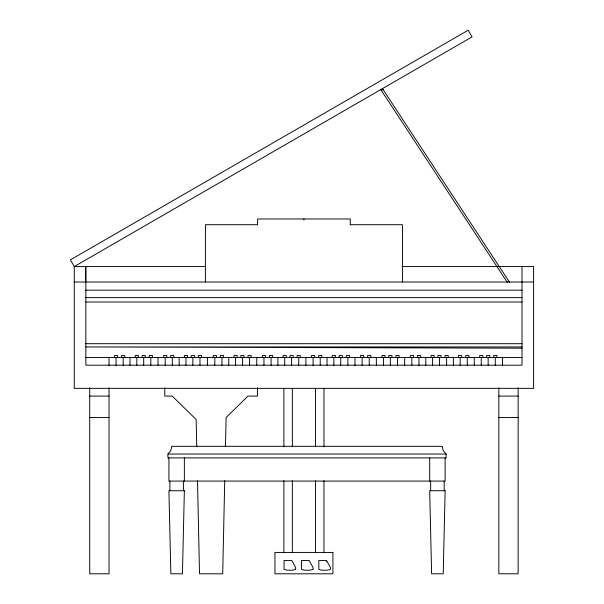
<?xml version="1.0" encoding="UTF-8"?>
<svg xmlns="http://www.w3.org/2000/svg" width="604" height="604" viewBox="0 0 604 604"><rect width="100%" height="100%" fill="white"/><g stroke="black" fill="none" stroke-linecap="round" stroke-linejoin="round"><path stroke-width="0.91" d="M224.726 480.603L222.702 573.8L199.524 573.8L197.493 480.663M225.466 446.711L226.1 417.53L248.01 396.088L257.47 396.088L257.47 387.745M167.95 454.034L170.826 450.644L171.808 446.311L442.241 446.311L443.23 450.644L446.107 454.034L446.107 457.9L167.95 457.9L167.95 454.034L446.107 454.034M381.403 90.525L383.012 89.468M257.568 224.703L205.42 224.703L205.42 282.015M350.29 224.703L402.445 224.703L402.445 282.015M205.534 266.56L74.262 266.56L70.396 259.871L468.198 30.2L472.064 36.889L74.262 266.56L74.262 388.364L533.604 388.364L533.604 266.56L401.932 266.56M74.262 282.015L533.604 282.015M85.851 290.177L522.015 290.177M85.851 297.613L522.015 297.613M85.851 302.008L522.015 302.008M85.851 343.706L522.015 343.706M522.015 346.938L85.851 346.938L522.015 348.191M85.851 357.455L522.015 357.455M89.717 396.088L109.03 396.088M498.829 396.088L518.149 396.088M89.717 417.53L109.03 417.53M498.829 417.53L518.149 417.53M326.545 560.497L318.821 560.497L318.821 569.338L321.721 570.206L327.511 570.206L330.411 569.338L330.411 567.435L326.545 560.497L326.545 561.765M382.664 88.931L509.58 282.294M380.535 89.203L507.443 282.566M196.761 446.794L196.164 419.516L172.223 396.088L164.749 396.088L164.749 387.745M522.015 266.56L522.015 365.178L85.851 365.178L85.851 266.56M518.149 387.745L518.149 573.8L498.829 573.8L498.829 387.745M502.46 357.455L502.46 365.36M496.858 357.455L496.858 355.522L493.687 355.522L493.687 357.455M495.272 357.455L495.272 365.36M489.738 357.455L489.738 355.522L486.567 355.522L486.567 357.455M488.153 357.455L488.153 365.36M482.853 357.455L482.853 355.522L479.682 355.522L479.682 357.455M481.267 357.455L481.267 365.36M474.268 357.455L474.268 365.36M468.847 357.455L468.847 355.522L465.684 355.522L465.684 357.455M467.262 357.455L467.262 365.36M461.728 357.455L461.728 355.522L458.557 355.522L458.557 357.455M460.142 357.455L460.142 365.36M453.377 357.455L453.377 365.36M448.206 357.455L448.206 355.522L445.035 355.522L445.035 357.455M446.62 357.455L446.62 365.36M445.14 457.9L445.14 481.078L168.916 481.078L168.916 457.9M444.174 481.078L444.174 490.742M441.079 357.455L441.079 355.522L437.915 355.522L437.915 357.455M439.501 357.455L439.501 365.36M434.201 357.455L434.201 355.522L431.029 355.522L431.029 357.455M432.615 357.455L432.615 365.36M430.652 481.078L430.652 490.742M429.686 457.9L429.686 481.078M425.797 357.455L425.797 365.36M420.558 357.455L420.558 355.522L417.387 355.522L417.387 357.455M418.972 357.455L418.972 365.36M413.438 357.455L413.438 355.522L410.267 355.522L410.267 357.455M411.853 357.455L411.853 365.36M404.665 357.455L404.665 365.36M399.07 357.455L399.07 355.522L395.899 355.522L395.899 357.455M397.485 357.455L397.485 365.36M391.943 357.455L391.943 355.522L388.78 355.522L388.78 357.455M390.358 357.455L390.358 365.36M385.065 357.455L385.065 355.522L381.894 355.522L381.894 357.455M383.48 357.455L383.48 365.36M376.36 357.455L376.36 365.36M370.818 357.455L370.818 355.522L367.647 355.522L367.647 357.455M369.233 357.455L369.233 365.36M363.691 357.455L363.691 355.522L360.528 355.522L360.528 357.455M362.113 357.455L362.113 365.36M354.986 357.455L354.986 365.36M350.29 224.809L350.29 218.973L257.568 218.973L257.568 224.809M349.452 357.455L349.452 355.522L346.281 355.522L346.281 357.455M347.866 357.455L347.866 365.36M342.325 357.455L342.325 355.522L339.161 355.522L339.161 357.455M340.739 357.455L340.739 365.36M335.447 357.455L335.447 355.522L332.276 355.522L332.276 357.455M333.861 357.455L333.861 365.36M327.036 357.455L327.036 365.36M323.971 388.364L323.971 446.824M323.971 480.769L323.971 552.433M321.804 357.455L321.804 355.522L318.633 355.522L318.633 357.455M320.218 357.455L320.218 365.36M315.522 388.364L315.522 446.824M315.522 480.769L315.522 552.433M314.676 357.455L314.676 355.522L311.513 355.522L311.513 357.455M313.099 357.455L313.099 365.36M305.911 357.455L305.911 365.36M303.933 218.973L303.933 219.894M300.309 357.455L300.309 355.522L297.145 355.522L297.145 357.455M298.731 357.455L298.731 365.36M293.189 357.455L293.189 355.522L290.018 355.522L290.018 357.455M292.344 388.364L292.344 446.824M292.344 480.769L292.344 552.433M291.604 357.455L291.604 365.36M286.311 357.455L286.311 355.522L283.14 355.522L283.14 357.455M284.726 357.455L284.726 365.36M283.888 388.364L283.888 446.824M283.888 480.769L283.888 552.433M277.9 357.455L277.9 365.36M272.668 357.455L272.668 355.522L269.497 355.522L269.497 357.455M271.083 357.455L271.083 365.36M265.541 357.455L265.541 355.522L262.378 355.522L262.378 357.455M263.956 357.455L263.956 365.36M256.776 357.455L256.776 365.36M251.173 357.455L251.173 355.522L248.01 355.522L248.01 357.455M249.588 357.455L249.588 365.36M244.054 357.455L244.054 355.522L240.883 355.522L240.883 357.455M242.589 357.455L242.589 365.36M237.168 357.455L237.168 355.522L234.005 355.522L234.005 357.455M235.59 357.455L235.59 365.36M228.765 357.455L228.765 365.36M223.525 357.455L223.525 355.522L220.362 355.522L220.362 357.455M221.947 357.455L221.947 365.36M216.406 357.455L216.406 355.522L213.235 355.522L213.235 357.455M214.82 357.455L214.82 365.36M207.398 357.455L207.398 365.36M201.555 357.455L201.555 355.522L198.391 355.522L198.391 357.455M199.969 357.455L199.969 365.36M194.435 357.455L194.435 355.522L191.264 355.522L191.264 357.455M192.85 357.455L192.85 365.36M187.55 357.455L187.55 355.522L184.386 355.522L184.386 357.455M185.964 357.455L185.964 365.36M184.363 457.9L184.363 481.078M183.405 481.078L183.405 490.742M179.146 357.455L179.146 365.36M173.907 357.455L173.907 355.522L170.743 355.522L170.743 357.455M172.329 357.455L172.329 365.36M169.883 481.078L169.883 490.742M166.787 357.455L166.787 355.522L163.616 355.522L163.616 357.455M165.202 357.455L165.202 365.36M158.022 357.455L158.022 365.36M152.419 357.455L152.419 355.522L149.248 355.522L149.248 357.455M150.834 357.455L150.834 365.36M145.3 357.455L145.3 355.522L142.129 355.522L142.129 357.455M143.714 357.455L143.714 365.36M138.414 357.455L138.414 355.522L135.251 355.522L135.251 357.455M136.829 357.455L136.829 365.36M130.011 357.455L130.011 365.36M124.771 357.455L124.771 355.522L121.608 355.522L121.608 357.455M123.186 357.455L123.186 365.36M117.652 357.455L117.652 355.522L114.481 355.522L114.481 357.455M116.066 357.455L116.066 365.36M109.03 357.455L109.03 365.36M109.03 387.745L109.03 573.8L89.717 573.8L89.717 387.745M85.723 266.56L85.723 282.015M184.363 490.742L182.438 573.8L170.849 573.8L168.916 490.742L184.363 490.742M445.14 490.742L443.208 573.8L431.618 573.8L429.686 490.742L445.14 490.742M295.643 569.338L292.744 570.206L286.945 570.206L284.054 569.338L284.054 560.497L291.777 560.497L295.643 567.435L295.643 569.338M313.023 569.338L310.124 570.206L304.333 570.206L301.434 569.338L301.434 560.497L309.165 560.497L313.023 567.435L313.023 569.338M332.91 552.433L274.956 552.433L274.956 573.8L332.91 573.8L332.91 552.433"/></g></svg>
